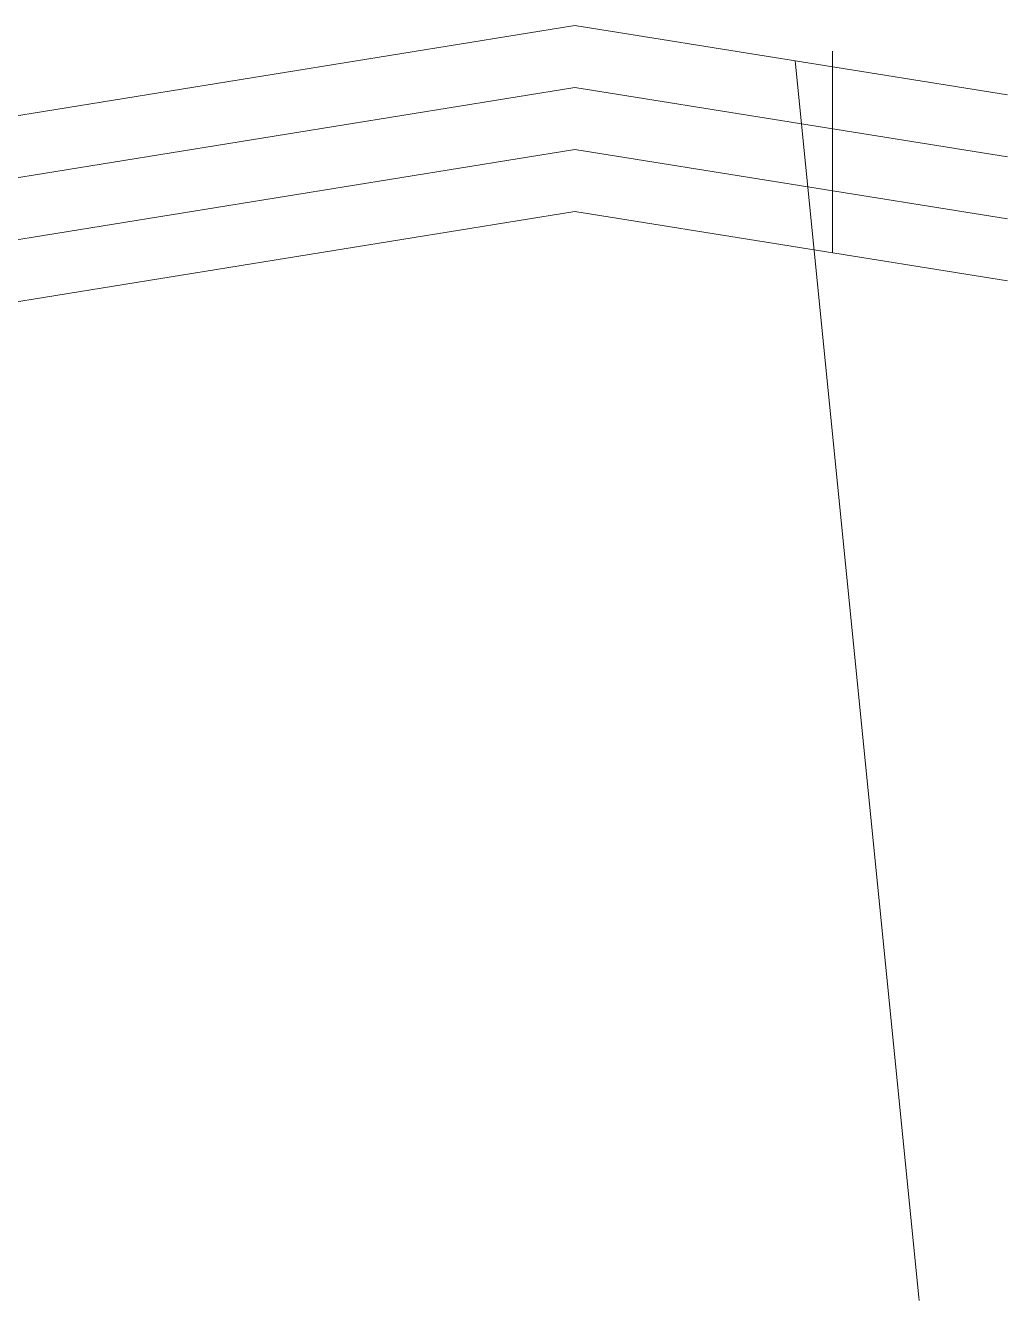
# Model space of a CAD drawing. Header units: metres. Extents: x 303118 to 359298, y 7408194 to 7460879.
# Drawn here: x 356695 to 357488, y 7422494 to 7423522 of the extents above; entities that cross this region are included whole.
import ezdxf

# ---------------------------------------------------------------- set-up
doc = ezdxf.new("R2010")
doc.units = ezdxf.units.M
doc.header["$LTSCALE"] = 10
doc.layers.add('U-HZ-MURO PROJETADO', color=130, linetype='Continuous', lineweight=0)

msp = doc.modelspace()

# ---------------------------------------------------------------- linework, layer by layer
at = {"layer": 'U-HZ-MURO PROJETADO'}
for p, q in [((356043.076, 7423345.169), (357138.589, 7423522.212)), ((357487.533, 7423466.377), (357138.589, 7423522.212)), ((357346.245, 7423338.985), (357346.245, 7423501.463)), ((357316.245, 7423493.742), (357416.245, 7422493.742)), ((356043.076, 7423295.169), (357138.589, 7423472.212)), ((357487.533, 7423416.377), (357138.589, 7423472.212)), ((356043.076, 7423245.169), (357138.589, 7423422.212)), ((357487.533, 7423366.377), (357138.589, 7423422.212)), ((356043.076, 7423195.169), (357138.589, 7423372.212)), ((357487.533, 7423316.377), (357138.589, 7423372.212))]:
    msp.add_line(p, q, dxfattribs=at)

doc.saveas('drawing.dxf')
